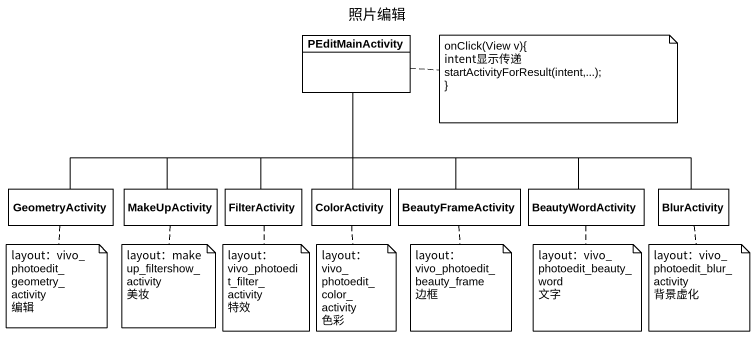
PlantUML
@startuml
title 照片编辑
hide circle
hide empty members
class PEditMainActivity
class GeometryActivity
class MakeUpActivity
class FilterActivity
class ColorActivity
class BeautyFrameActivity
class BeautyWordActivity
class BlurActivity
PEditMainActivity -left- GeometryActivity
PEditMainActivity -- MakeUpActivity
PEditMainActivity -- FilterActivity
PEditMainActivity -- ColorActivity
PEditMainActivity -- BeautyFrameActivity
PEditMainActivity -- BeautyWordActivity
PEditMainActivity -right- BlurActivity
note right of PEditMainActivity
  onClick(View v){
  intent显示传递
  startActivityForResult(intent,...);
  ~}
end note
note bottom of GeometryActivity
  layout：vivo_photoedit_geometry_activity
  编辑
end note
note bottom of MakeUpActivity
  layout：makeup_filtershow_activity
  美妆
end note
note bottom of FilterActivity
  layout：
  vivo_photoedit_filter_activity
  特效
end note
note bottom of ColorActivity
  layout：
  vivo_photoedit_color_activity
  色彩
end note
note bottom of BeautyFrameActivity
  layout：
  vivo_photoedit_beauty_frame
  边框
end note
note bottom of BeautyWordActivity
  layout：vivo_photoedit_beauty_word
  文字
end note
note bottom of BlurActivity
  layout：vivo_photoedit_blur_activity
  背景虚化
end note
@enduml
